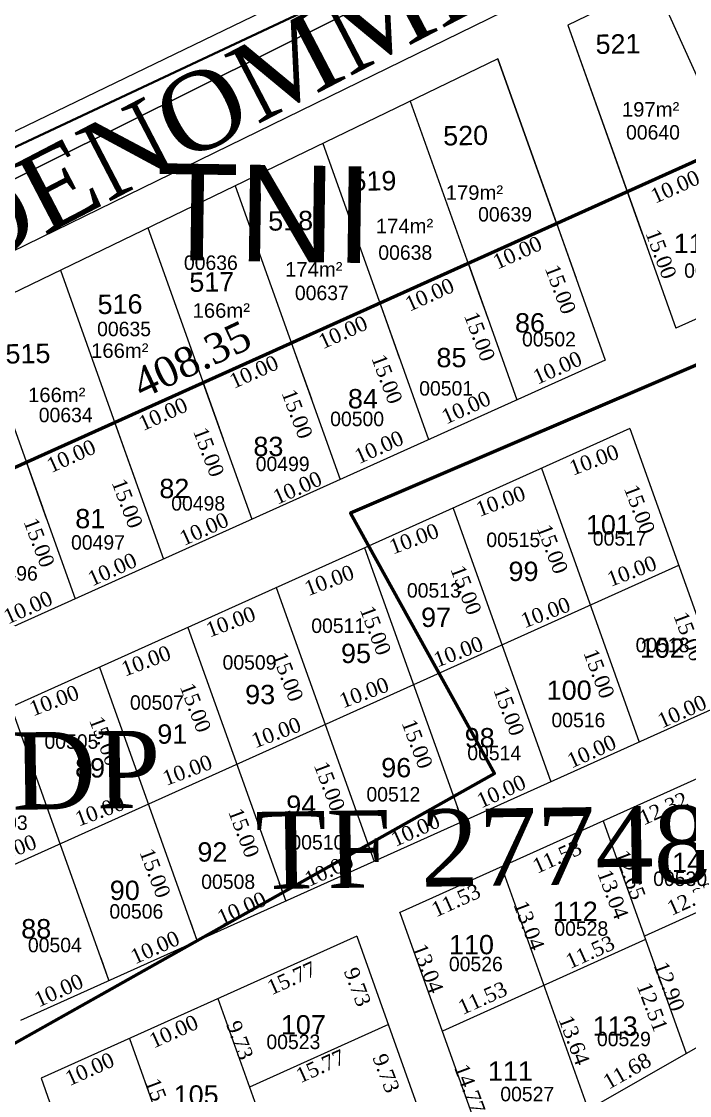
# Model space of a CAD drawing. Header units: metres. Extents: x 245225 to 248406, y 1633796 to 1637634.
# Drawn here: x 245689.7 to 245758.8, y 1636773.6 to 1636884.8 of the extents above; entities that cross this region are included whole.
import ezdxf
from ezdxf.enums import TextEntityAlignment as Align

# ---------------------------------------------------------------- set-up
doc = ezdxf.new("R2010")
doc.units = ezdxf.units.M
doc.header["$MEASUREMENT"] = 0
doc.linetypes.add('DGN Style 2', pattern=[0.280828, 0.168497, -0.112331])
doc.linetypes.add('DGN Style 6', pattern=[0.997639, 0.000525, -0.209808, 0.367165, -0.209808, 0.000525, -0.209808])
for name, color, linetype in [('A_revoir_niveau_0', 7, 'Continuous'), ('historique_numero_parcelle', 7, 'Continuous'), ('limites_sections', 7, 'Continuous'), ('limites_tf', 7, 'Continuous')]:
    doc.layers.add(name, color=color, linetype=linetype)
doc.layers.add('LIMITES TITRES FONCIERS', color=7, linetype='Continuous', lineweight=0)
doc.layers.add('SUP COLLEC1', color=90, linetype='Continuous', lineweight=0)
doc.layers.add('LIMITES_PARCELLES', color=7, linetype='Continuous', lineweight=0, true_color=0xffffff)
doc.styles.get("Standard").update_dxf_attribs({"font": 'txt.shx'})
doc.styles.add('Style-Arial', font='arial.ttf')
doc.styles.add('Style-Bookman Old Style', font='BOOKOS.TTF')
doc.styles.add('Style-FANCY', font='FANCY.shx')

# ---------------------------------------------------------------- blocks, each defined once
blk = doc.blocks.new('*U571')
at = {"layer": 'LIMITES TITRES FONCIERS', "color": 5, "linetype": 'Continuous', "lineweight": 53}
for p, q in [((13.01271, 40.424257), (-2.488738, 67.013773)), ((-78.629279, -13.928168), (13.01271, 40.424257))]:
    blk.add_line(p, q, dxfattribs=at)
at = {"layer": 'LIMITES TITRES FONCIERS', "color": 5, "linetype": 'Continuous', "lineweight": 53, "flags": 128}
blk.add_lwpolyline([(-220.886155, -16.798387), (-150.631459, -149.738903), (220.886211, 74.538191), (179.075952, 149.738863), (-2.488738, 67.013773)], dxfattribs=at)
blk = doc.blocks.new('*U572')
at = {"layer": 'LIMITES TITRES FONCIERS', "color": 5, "lineweight": 53}
blk.add_3dface([(150.99, 218.565), (172.07, 180.645), (-200.3, -43.995), (-220.59, -5.595)], dxfattribs=at)

msp = doc.modelspace()

# ---------------------------------------------------------------- linework, layer by layer
at = {"layer": 'A_revoir_niveau_0', "color": 7, "linetype": 'Continuous', "lineweight": 13}
for p, q in [((245746.239972, 1636884.400613, -0.097675), (245753.960846, 1636862.777528, -0.199109)), ((245738.995843, 1636880.898292, -0.097231), (245746.659229, 1636859.436208, -0.197909)), ((245729.940682, 1636876.520392, -0.096676), (245737.532209, 1636855.259557, -0.19641)), ((245720.885521, 1636872.142491, -0.096122), (245728.405188, 1636851.082907, -0.194912)), ((245711.83036, 1636867.764591, -0.095567), (245719.278168, 1636846.906256, -0.193413)), ((245702.7752, 1636863.38669, -0.095012), (245710.151147, 1636842.729606, -0.191914)), ((245693.720039, 1636859.00879, -0.094457), (245701.024127, 1636838.552955, -0.190415)), ((245684.664878, 1636854.63089, -0.093902), (245691.897106, 1636834.376305, -0.188916))]:
    msp.add_line(p, q, dxfattribs=at)
at = {"layer": 'A_revoir_niveau_0', "color": 7, "linetype": 'Continuous', "lineweight": 0}
for p, q in [((245752.385927, 1636867.188245, -0.178418), (245757.446343, 1636853.01612, -0.136163)), ((245752.385927, 1636867.188245, -0.178418), (245754.415205, 1636861.505049, -0.205078)), ((245745.068423, 1636863.891421, -0.17701), (245750.128838, 1636849.719297, -0.134755)), ((245745.068423, 1636863.891421, -0.17701), (245747.107637, 1636858.180398, -0.2038)), ((245735.921542, 1636859.770392, -0.17525), (245740.981957, 1636845.598267, -0.132995)), ((245735.921542, 1636859.770392, -0.17525), (245737.973176, 1636854.024584, -0.202204)), ((245726.774661, 1636855.649362, -0.17349), (245731.835076, 1636841.477237, -0.131235)), ((245726.774661, 1636855.649362, -0.17349), (245728.838715, 1636849.868771, -0.200607)), ((245717.62778, 1636851.528332, -0.171731), (245722.688196, 1636837.356208, -0.129475)), ((245717.62778, 1636851.528332, -0.171731), (245719.704255, 1636845.712957, -0.19901)), ((245708.4809, 1636847.407303, -0.169971), (245713.541315, 1636833.235178, -0.127716)), ((245708.4809, 1636847.407303, -0.169971), (245710.569794, 1636841.557144, -0.197414)), ((245699.334019, 1636843.286273, -0.168211), (245704.394434, 1636829.114148, -0.125956)), ((245699.334019, 1636843.286273, -0.168211), (245701.435333, 1636837.40133, -0.195817)), ((245752.659046, 1636842.633234, -0.113627), (245762.779876, 1636814.288984, -0.029117)), ((245690.187138, 1636839.165243, -0.166451), (245695.247553, 1636824.993119, -0.124196)), ((245690.187138, 1636839.165243, -0.166451), (245692.300873, 1636833.245517, -0.19422)), ((245743.512165, 1636838.512204, -0.111867), (245753.632996, 1636810.167955, -0.027357)), ((245734.365284, 1636834.391175, -0.110108), (245744.486115, 1636806.046925, -0.025597)), ((245725.218403, 1636830.270145, -0.108348), (245735.339234, 1636801.925895, -0.023837)), ((245716.071523, 1636826.149115, -0.106588), (245726.192353, 1636797.804866, -0.022078)), ((245706.924642, 1636822.028086, -0.104828), (245717.045472, 1636793.683836, -0.020318)), ((245697.777761, 1636817.907056, -0.103068), (245707.898592, 1636789.562806, -0.018558)), ((245688.63088, 1636813.786026, -0.101309), (245698.751711, 1636785.441777, -0.016798)), ((245753.25903, 1636811.215278, -0.03048), (245753.632996, 1636810.167955, -0.027357)), ((245744.032354, 1636807.31772, -0.029386), (245744.486115, 1636806.046925, -0.025597)), ((245734.805679, 1636803.420162, -0.028293), (245735.339234, 1636801.925895, -0.023837)), ((245749.914663, 1636801.995422, -0.00957), (245758.508545, 1636777.927522, 0.06219)), ((245725.579004, 1636799.522604, -0.027199), (245726.192353, 1636797.804866, -0.022078)), ((245739.39575, 1636797.256238, -0.007546), (245748.369959, 1636772.1232, 0.06739)), ((245716.352328, 1636795.625046, -0.026106), (245717.045472, 1636793.683836, -0.020318)), ((245728.876837, 1636792.517054, -0.005522), (245738.231373, 1636766.318877, 0.07259)), ((245707.125653, 1636791.727488, -0.025012), (245707.898592, 1636789.562806, -0.018558)), ((245724.401358, 1636790.083776, -0.003566), (245733.921253, 1636763.422495, 0.075927)), ((245697.898977, 1636787.82993, -0.023919), (245698.751711, 1636785.441777, -0.016798)), ((245710.025294, 1636783.606794, -0.0008), (245720.064978, 1636755.489802, 0.083033)), ((245700.878414, 1636779.485764, 0.00096), (245711.248817, 1636750.442565, 0.087554)), ((245691.731533, 1636775.364734, 0.00272), (245702.432655, 1636745.395328, 0.092076))]:
    msp.add_line(p, q, dxfattribs=at)
at = {"layer": 'A_revoir_niveau_0', "color": 5, "linetype": 'Continuous', "lineweight": 40, "flags": 128}
msp.add_lwpolyline([(245904.959091, 1636911.461804), (245930.174433, 1636870.015722), (245558.774122, 1636657.389392), (245538.087021, 1636715.325371), (245520.969777, 1636762.92637), (245579.818956, 1636789.440258), (245596.181416, 1636760.857858), (245630.890655, 1636780.716536), (245645.799611, 1636754.679451), (245738.660151, 1636806.92273), (245723.770592, 1636833.859662), (245904.959091, 1636911.461804)], close=True, dxfattribs=at)
at = {"layer": 'LIMITES TITRES FONCIERS', "linetype": 'Continuous', "lineweight": 0}
msp.add_line((245579.818956, 1636789.440258), (245893.276018, 1636930.66509), dxfattribs=at)
at = {"layer": 'LIMITES TITRES FONCIERS', "color": 7, "linetype": 'Continuous', "lineweight": 30}
msp.add_line((245748.544376, 1636865.457475, -0.177679), (245790.449722, 1636884.337482, -0.185741), dxfattribs=at)
at = {"layer": 'LIMITES TITRES FONCIERS', "color": 7, "linetype": 'DGN Style 2', "lineweight": 13}
msp.add_line((245750.787604, 1636845.430728, -0.122833), (245750.764271, 1636845.420734, -0.12283), dxfattribs=at)
at = {"layer": 'LIMITES TITRES FONCIERS', "color": 5, "linetype": 'Continuous', "lineweight": 53, "flags": 128}
msp.add_lwpolyline([(245896.747107, 1636932.228954), (245907.170733, 1636912.409039), (245723.770592, 1636833.859662), (245738.660151, 1636806.92273), (245645.799611, 1636754.679451), (245630.890655, 1636780.716536), (245596.181416, 1636760.857858), (245579.818956, 1636789.440258), (245896.747107, 1636932.228954)], close=True, dxfattribs=at)
at = {"layer": 'LIMITES TITRES FONCIERS', "color": 5, "linetype": 'Continuous', "lineweight": 53}
msp.add_3dface([(245570.711604, 1636620.550182), (245947.259177, 1636836.275747), (245967.483836, 1636797.856792), (245590.07586, 1636581.7879)], dxfattribs=at)
at = {"layer": 'limites_parcelles', "color": 7, "linetype": 'Continuous', "lineweight": 0}
for p, q in [((245895.205595, 1636968.585828), (245511.81909, 1636788.553504)), ((245790.5866, 1636922.502496), (245659.795563, 1636859.268845))]:
    msp.add_line(p, q, dxfattribs=at)
at = {"layer": 'limites_parcelles', "color": 1, "linetype": 'Continuous', "lineweight": 40, "flags": 128}
msp.add_lwpolyline([(246242.36, 1637357.731), (246325.071, 1637170.444), (245511.13, 1636788.23), (245429.275, 1637028.013), (246242.360078, 1637357.730823)], close=True, dxfattribs=at)
at = {"layer": 'limites_sections', "lineweight": 13, "flags": 128}
for points in [[(245897.722, 1636971.857), (245799.571, 1636923.569), (245677.175, 1636862.609), (245560.123, 1636802.218), (245496.981, 1636773.187), (245385.738, 1637053.755), (245806.576, 1637211.153), (245897.722, 1636971.857)], [(245719.42, 1636353.986), (245698.595, 1636337.993), (245511.761, 1636735.908), (245496.981, 1636773.187), (245560.123, 1636802.218), (245677.175, 1636862.609), (245799.571, 1636923.569), (245873.298, 1636959.841), (245895.178, 1636920.691), (245957.845, 1636823.563), (246030.023, 1636685.769), (246046.154, 1636659.835), (246025.889, 1636623.421), (245978.663, 1636538.563), (245960.384, 1636515.714), (245916.796, 1636464.041), (245868.99, 1636432.405), (245787.087, 1636391.629), (245738.227, 1636368.429), (245719.42, 1636353.986)]]:
    msp.add_lwpolyline(points, close=True, dxfattribs=at)
at = {"layer": 'SUP COLLEC1', "color": 7, "linetype": 'Continuous', "lineweight": 0}
for p, q in [((245883.535221, 1636956.294988), (245516.13889, 1636776.45554)), ((245795.608938, 1636870.209871, -0.143505), (245757.446343, 1636853.01612, -0.136163)), ((245750.128838, 1636849.719297, -0.134755), (245676.953792, 1636816.751059, -0.120676)), ((245752.659046, 1636842.633234, -0.113627), (245679.483999, 1636809.664997, -0.099549)), ((245757.719461, 1636828.461109, -0.071372), (245684.544415, 1636795.492872, -0.057294)), ((245762.779876, 1636814.288984, -0.029117), (245689.60483, 1636781.320747, -0.015038)), ((245768.46737, 1636810.354147, -0.013139), (245728.803425, 1636792.483979, -0.005508)), ((245765.406891, 1636795.135161, 0.023815), (245754.171688, 1636790.07326, 0.025977)), ((245724.401358, 1636790.083776, -0.003566), (245691.731533, 1636775.364734, 0.00272)), ((245754.300356, 1636789.712914, 0.027051), (245733.26253, 1636780.234546, 0.031099)), ((245776.390451, 1636788.164883, 0.05302), (245738.231373, 1636766.318877, 0.07259)), ((245727.67376, 1636780.919135, 0.023759), (245713.297696, 1636774.442153, 0.026525))]:
    msp.add_line(p, q, dxfattribs=at)
at = {"layer": 'SUP COLLEC1', "color": 7, "linetype": 'Continuous', "lineweight": 13}
msp.add_line((245755.246269, 1636888.754889, -0.098227), (245762.840705, 1636871.898534, -0.180429), dxfattribs=at)
at = {"layer": 'SUP COLLEC1', "color": 7, "linetype": 'Continuous', "lineweight": 30}
msp.add_line((245790.449722, 1636884.337482, -0.185741), (245748.544376, 1636865.457475, -0.177679), dxfattribs=at)
at = {"layer": 'SUP COLLEC1', "color": 7, "linetype": 'Continuous', "lineweight": 40}
msp.add_line((245671.893376, 1636830.923184, -0.162931), (245690.187138, 1636839.165243, -0.166451), dxfattribs=at)
at = {"layer": 'SUP COLLEC1', "color": 7, "linetype": 'Continuous', "lineweight": 13, "extrusion": (0.0019863025961225, -0.0039816898711801, 0.9999901003248814), "elevation": -6029.537318, "flags": 128}
msp.add_lwpolyline([(245745.755374, 1636873.368292), (245751.901478, 1636856.155788), (245787.268509, 1636872.090179), (245777.232216, 1636888.586556), (245745.755374, 1636873.368292), (245745.755374, 1636873.368292)], close=True, dxfattribs=at)
at = {"layer": 'SUP COLLEC1', "linetype": 'Continuous', "lineweight": 40}
msp.add_3dface([(245893.276, 1636930.665), (245930.174, 1636870.01), (245558.774, 1636657.389), (245520.97, 1636762.926)], dxfattribs=at)
at = {"layer": 'SUP COLLEC1', "color": 7, "linetype": 'Continuous', "lineweight": 13}
msp.add_3dface([(245666.554556, 1636845.875089, -0.092792), (245671.893376, 1636830.923184, -0.162931), (245745.068423, 1636863.891421, -0.17701), (245738.995843, 1636880.898292, -0.097231)], dxfattribs=at)

# ---------------------------------------------------------------- block references
at = {"layer": 'LIMITES TITRES FONCIERS', "color": 5, "linetype": 'Continuous', "lineweight": 53, "rotation": 358.6901}
msp.add_blockref('*U571', (245724.72674, 1636766.806508), dxfattribs=at)
msp.add_blockref('*U571', (245724.72674, 1636766.806508), dxfattribs=at)
at = {"layer": 'LIMITES TITRES FONCIERS', "color": 5, "lineweight": 53, "rotation": 358.690123}
msp.add_blockref('*U572', (245791.329628, 1636621.192749), dxfattribs=at)

# ---------------------------------------------------------------- texts
at = {"layer": 'historique_numero_parcelle', "color": 3, "extrusion": (-0.0009914206206704, 0.0026275539019334, 0.9999960565150471), "style": 'Style-FANCY'}
for s, p in [('00640', (245754.942815, 1636868.288031, 4053.431512)), ('00639', (245739.629809, 1636859.800961, 4054.658352)), ('00638', (245729.299372, 1636855.838045, 4055.444591)), ('00636', (245709.167726, 1636854.812704, 4045.989702)), ('00637', (245720.665024, 1636851.661992, 4056.123667))]:
    msp.add_text(s, height=1.499994, rotation=7.5e-05, dxfattribs=at).set_placement(p, align=Align.MIDDLE_CENTER)
at = {"layer": 'historique_numero_parcelle', "color": 3, "extrusion": (-0.0009914206206706, 0.002627553901933, 0.9999960565150471), "style": 'Style-FANCY'}
for s, p in [('00533', (245760.961413, 1636853.967806, 4057.134367)), ('00502', (245744.17649, 1636846.864366, 4057.134367)), ('00501', (245733.535751, 1636841.771148, 4057.134367)), ('00500', (245724.320027, 1636838.612193, 4057.134367)), ('00499', (245716.610799, 1636833.953964, 4057.134367)), ('00498', (245707.8652, 1636829.865339, 4057.134367)), ('00497', (245697.494384, 1636825.822372, 4057.134367)), ('00515', (245740.485193, 1636826.092252, 4057.134367)), ('00517', (245751.505121, 1636826.238975, 4057.134367)), ('00496', (245688.472174, 1636822.613956, 4057.134367)), ('00513', (245732.26236, 1636820.858939, 4057.134367)), ('00511', (245722.362223, 1636817.197843, 4057.134367)), ('00518', (245755.936487, 1636815.198825, 4057.134367)), ('00509', (245713.178552, 1636813.400296, 4057.134367)), ('00507', (245703.592801, 1636809.247861, 4057.134367)), ('00516', (245747.224617, 1636807.433218, 4057.134367)), ('00505', (245694.7444, 1636805.208411, 4057.134367)), ('00514', (245738.513177, 1636804.017723, 4057.134367)), ('00512', (245728.072567, 1636799.749474, 4057.134367)), ('00503', (245687.4285, 1636796.807029, 4057.134367)), ('00510', (245720.202705, 1636794.776827, 4057.134367)), ('00530', (245757.757429, 1636791.003957, 4057.134367)), ('00508', (245710.970978, 1636790.694325, 4057.134367)), ('00506', (245701.464043, 1636787.623376, 4057.134367)), ('00528', (245747.522644, 1636785.847663, 4057.134367)), ('00504', (245693.029565, 1636784.139228, 4057.134367)), ('00526', (245736.609596, 1636782.17643, 4057.134367)), ('00529', (245751.934553, 1636774.414494, 4057.134367)), ('00523', (245717.718846, 1636774.1162, 4057.134367)), ('00527', (245741.931006, 1636768.708802, 4057.134367))]:
    msp.add_text(s, height=1.499994, rotation=7.5e-05, dxfattribs=at).set_placement(p, align=Align.MIDDLE_CENTER)
at = {"layer": 'historique_numero_parcelle', "color": 3, "extrusion": (-0.0009914206206704, 0.0026275539019333, 0.9999960565150471), "style": 'Style-FANCY'}
for s, p in [('00635', (245700.18391, 1636847.949855, 4046.592472)), ('00634', (245694.153404, 1636839.013736, 4058.207151))]:
    msp.add_text(s, height=1.499994, rotation=7.5e-05, dxfattribs=at).set_placement(p, align=Align.MIDDLE_CENTER)
at = {"layer": 'LIMITES TITRES FONCIERS', "color": 1, "linetype": 'Continuous', "lineweight": 30, "extrusion": (0.066340678993915, 0.0256108565425995, 0.9974682944022735), "style": 'Style-Bookman Old Style'}
for s, p in [('TF 17076/DP', (1438509.010234, -816571.960353, 58210.632018)), ('TF 27748/DP', (1438474.724252, -816640.141702, 58210.632018))]:
    msp.add_text(s, height=8, rotation=249.764427, dxfattribs=at).set_placement(p, align=Align.TOP_LEFT)
at = {"layer": 'limites_parcelles', "color": 7, "linetype": 'DGN Style 6', "lineweight": 0, "insert": (245690.297703, 1636861.545993), "char_height": 8, "attachment_point": 8, "rotation": 27.513598048535936}
msp.add_mtext('\\fTimes New Roman|b0|i0|c00|p23;RUE NON DENOMMEE', dxfattribs=at)
at = {"layer": 'limites_parcelles', "color": 7, "lineweight": 0, "extrusion": (0.0019863025960168, -0.0039816898709173, 0.9999901003248828), "char_height": 1.55, "attachment_point": 2, "text_direction": (0.9116019680228268, 0.41107398558034697, -0.0001739999938964283), "line_spacing_factor": 0.871874}
for insert in [(245757.033233, 1636868.375177, -0.182923), (245740.700723, 1636861.552337, -0.177648), (245731.61387, 1636857.201887, -0.176921), (245722.64806, 1636853.30864, -0.174614), (245713.427421, 1636849.206827, -0.172631), (245704.021807, 1636844.834651, -0.171357), (245694.519746, 1636840.489511, -0.169784)]:
    msp.add_mtext('\\fSylfaen|b0|i0|c00|p23;10.00', dxfattribs=dict(at, insert=insert))
at = {"layer": 'limites_parcelles', "color": 7, "lineweight": 0, "extrusion": (-0.0009914206206709, 0.0026275539019326, 0.9999960565150471), "char_height": 1.55, "attachment_point": 2, "text_direction": (0.911601967703766, 0.41107398543647106, -0.0001759999937646723), "line_spacing_factor": 0.864913}
for s, insert in [('\\fSylfaen|b0|i0|c00|p23;10.00', (245757.033236, 1636868.375173, -0.176929)), ('\\fSylfaen|b0|i0|c00|p23;10.00', (245740.700725, 1636861.552335, -0.175194)), ('\\fSylfaen|b0|i0|c00|p23;10.00', (245731.613872, 1636857.201884, -0.172772)), ('\\fSylfaen|b0|i0|c00|p23;10.00', (245722.648062, 1636853.308638, -0.171431)), ('\\fSylfaen|b0|i0|c00|p23;10.00', (245713.427422, 1636849.206825, -0.169795)), ('\\fSylfaen|b0|i0|c00|p23;10.00', (245744.846526, 1636849.631723, -0.139762)), ('\\fSylfaen|b0|i0|c00|p23;10.00', (245704.021809, 1636844.834649, -0.167632)), ('\\fSylfaen|b0|i0|c00|p23;10.00', (245735.394618, 1636845.522185, -0.138335)), ('\\fSylfaen|b0|i0|c00|p23;10.00', (245726.374797, 1636841.412648, -0.136479)), ('\\fSylfaen|b0|i0|c00|p23;10.00', (245694.519748, 1636840.489508, -0.165635)), ('\\fSylfaen|b0|i0|c00|p23;10.00', (245717.926843, 1636837.204898, -0.133798)), ('\\fSylfaen|b0|i0|c00|p23;10.00', (245708.265505, 1636832.946384, -0.132187)), ('\\fSylfaen|b0|i0|c00|p23;10.00', (245698.765373, 1636828.757668, -0.1306)), ('\\fSylfaen|b0|i0|c00|p23;10.00', (245690.040201, 1636824.818557, -0.1289)), ('\\fSylfaen|b0|i0|c00|p23;10.00', (245757.740447, 1636814.04456, -0.033471)), ('\\fSylfaen|b0|i0|c00|p23;10.00', (245748.385339, 1636809.912051, -0.031887)), ('\\fSylfaen|b0|i0|c00|p23;10.00', (245739.033736, 1636805.771615, -0.03028)), ('\\fSylfaen|b0|i0|c00|p23;12.32', (245755.833708, 1636804.00075, -0.008971)), ('\\fSylfaen|b0|i0|c00|p23;10.00', (245730.148943, 1636801.785673, -0.028615)), ('\\fSylfaen|b0|i0|c00|p23;11.53', (245744.815483, 1636798.99901, -0.006752)), ('\\fSylfaen|b0|i0|c00|p23;10.00', (245721.201137, 1636797.646978, -0.026611)), ('\\fSylfaen|b0|i0|c00|p23;10.00', (245712.174511, 1636793.683137, -0.025145)), ('\\fSylfaen|b0|i0|c00|p23;11.53', (245734.348729, 1636794.496252, -0.005298)), ('\\fSylfaen|b0|i0|c00|p23;12.32', (245758.728508, 1636794.648572, 0.018473)), ('\\fSylfaen|b0|i0|c00|p23;10.00', (245703.192167, 1636789.619948, -0.023374)), ('\\fSylfaen|b0|i0|c00|p23;11.53', (245748.229517, 1636789.143072, 0.02253)), ('\\fSylfaen|b0|i0|c00|p23;15.77', (245717.326112, 1636786.43166, -0.000984)), ('\\fSylfaen|b0|i0|c00|p23;10.00', (245693.223298, 1636785.170524, -0.021566)), ('\\fSylfaen|b0|i0|c00|p23;11.53', (245737.103271, 1636784.38466, 0.024002)), ('\\fSylfaen|b0|i0|c00|p23;10.00', (245705.1215, 1636780.917999, 0.001404)), ('\\fSylfaen|b0|i0|c00|p23;10.00', (245696.425744, 1636777.024753, 0.003012)), ('\\fSylfaen|b0|i0|c00|p23;15.77', (245720.313995, 1636777.321223, 0.025917))]:
    msp.add_mtext(s, dxfattribs=dict(at, insert=insert))
at = {"layer": 'limites_parcelles', "color": 7, "lineweight": 0, "extrusion": (-0.0009914206206711, 0.0026275539019327, 0.9999960565150471), "char_height": 1.55, "attachment_point": 8, "text_direction": (0.35302193633797135, -0.9356108312771036, 0.002807999493620861), "line_spacing_factor": 0.864913}
for s, insert in [('\\fSylfaen|b0|i0|c00|p23;15.00', (245755.154484, 1636860.411015, -0.157866)), ('\\fSylfaen|b0|i0|c00|p23;15.00', (245744.743884, 1636856.764474, -0.158605)), ('\\fSylfaen|b0|i0|c00|p23;15.00', (245736.372192, 1636851.88247, -0.154077)), ('\\fSylfaen|b0|i0|c00|p23;15.00', (245726.78272, 1636847.471813, -0.151995)), ('\\fSylfaen|b0|i0|c00|p23;15.00', (245717.489825, 1636843.859604, -0.151717)), ('\\fSylfaen|b0|i0|c00|p23;15.00', (245708.334747, 1636839.911123, -0.150419)), ('\\fSylfaen|b0|i0|c00|p23;15.00', (245699.898435, 1636834.597504, -0.144821)), ('\\fSylfaen|b0|i0|c00|p23;15.00', (245752.930892, 1636833.984761, -0.090633)), ('\\fSylfaen|b0|i0|c00|p23;15.00', (245690.780761, 1636830.540491, -0.143201)), ('\\fSylfaen|b0|i0|c00|p23;15.00', (245743.914941, 1636829.87694, -0.088778)), ('\\fSylfaen|b0|i0|c00|p23;15.00', (245734.964062, 1636825.629194, -0.086491)), ('\\fSylfaen|b0|i0|c00|p23;15.00', (245725.595599, 1636821.445437, -0.084786)), ('\\fSylfaen|b0|i0|c00|p23;15.00', (245758.057709, 1636820.814038, -0.050944)), ('\\fSylfaen|b0|i0|c00|p23;15.00', (245716.521766, 1636816.656128, -0.081198)), ('\\fSylfaen|b0|i0|c00|p23;15.00', (245748.729419, 1636816.974742, -0.050104)), ('\\fSylfaen|b0|i0|c00|p23;15.00', (245706.9648, 1636813.452446, -0.082255)), ('\\fSylfaen|b0|i0|c00|p23;15.00', (245739.411718, 1636813.10982, -0.049186)), ('\\fSylfaen|b0|i0|c00|p23;15.00', (245697.566903, 1636809.991781, -0.08248)), ('\\fSylfaen|b0|i0|c00|p23;15.00', (245729.917138, 1636809.702456, -0.049646)), ('\\fSylfaen|b0|i0|c00|p23;15.00', (245720.83401, 1636805.314522, -0.047122)), ('\\fSylfaen|b0|i0|c00|p23;15.00', (245711.968504, 1636800.50204, -0.043266)), ('\\fSylfaen|b0|i0|c00|p23;15.00', (245702.778935, 1636796.324912, -0.041402)), ('\\fSylfaen|b0|i0|c00|p23;12.65', (245751.95284, 1636796.140382, 0.007835)), ('\\fSylfaen|b0|i0|c00|p23;13.04', (245750.18165, 1636794.125295, 0.011374)), ('\\fSylfaen|b0|i0|c00|p23;13.04', (245741.48858, 1636790.896532, 0.01124)), ('\\fSylfaen|b0|i0|c00|p23;13.04', (245731.023069, 1636786.452471, 0.012541)), ('\\fSylfaen|b0|i0|c00|p23;9.73', (245723.731176, 1636784.532642, 0.010356)), ('\\fSylfaen|b0|i0|c00|p23;12.90', (245756.006972, 1636784.586085, 0.042215)), ('\\fSylfaen|b0|i0|c00|p23;12.51', (245754.259308, 1636782.466466, 0.046051)), ('\\fSylfaen|b0|i0|c00|p23;9.73', (245711.553646, 1636779.01721, 0.012775)), ('\\fSylfaen|b0|i0|c00|p23;13.64', (245746.161883, 1636779.018493, 0.047083)), ('\\fSylfaen|b0|i0|c00|p23;9.73', (245726.696209, 1636775.595558, 0.036778)), ('\\fSylfaen|b0|i0|c00|p23;14.77', (245735.355896, 1636773.99273, 0.049575)), ('\\fSylfaen|b0|i0|c00|p23;15.00', (245703.38048, 1636772.535847, 0.021702))]:
    msp.add_mtext(s, dxfattribs=dict(at, insert=insert))
at = {"layer": 'limites_parcelles', "color": 7, "lineweight": 0, "extrusion": (0.066340678993915, 0.0256108565425995, 0.9974682944022735), "insert": (245706.657099, 1636851.186467, -10.902969), "char_height": 3.1, "attachment_point": 2, "text_direction": (0.902872868880297, 0.424014938422435, -0.07093598969832163), "line_spacing_factor": 0.868387}
msp.add_mtext('\\fSylfaen|b0|i0|c00|p23;408.35', dxfattribs=at)
at = {"layer": 'limites_parcelles', "color": 7, "lineweight": 0, "extrusion": (-0.0009914206206707, 0.0026275539019328, 0.9999960565150471), "char_height": 1.55, "attachment_point": 2, "text_direction": (0.935614688087634, 0.35302288231031015, 0), "line_spacing_factor": 0.864913}
for insert in [(245748.679727, 1636840.111676, -0.110947), (245739.011775, 1636835.83992, -0.109308), (245730.045965, 1636831.946674, -0.107967), (245752.592483, 1636828.60359, -0.07683), (245721.272779, 1636827.636881, -0.105341), (245743.666822, 1636824.312302, -0.074403), (245711.069331, 1636823.350537, -0.104194), (245702.304132, 1636819.302798, -0.102248), (245734.63157, 1636820.256837, -0.072705), (245724.876558, 1636816.014375, -0.071229), (245692.798213, 1636815.19326, -0.100875), (245715.78295, 1636811.882716, -0.069388), (245706.58363, 1636807.99211, -0.068286), (245697.526079, 1636803.781995, -0.066203), (245688.398236, 1636799.72653, -0.064597)]:
    msp.add_mtext('\\fSylfaen|b0|i0|c00|p23;10.00', dxfattribs=dict(at, insert=insert))
at = {"layer": 'limites_parcelles', "color": 7, "lineweight": 0, "extrusion": (-0.0009914206206707, 0.002627553901933, 0.9999960565150471), "insert": (245751.993075, 1636776.808017, 0.058672), "char_height": 1.55, "attachment_point": 2, "text_direction": (0.8688707311353793, 0.4950388468144604, -0.00043899986415524457), "line_spacing_factor": 0.864913}
msp.add_mtext('\\fSylfaen|b0|i0|c00|p23;11.68', dxfattribs=at)
at = {"layer": 'limites_tf', "color": 7, "linetype": 'Continuous', "lineweight": 0, "extrusion": (-0.0647983849830658, -0.0286081164095974, 0.997488217965045), "insert": (245704.090087, 1636896.816081, 0.609654), "char_height": 10, "attachment_point": 1, "text_direction": (0.9977983742817239, -0.016010006005474454, 0.06435902414155718), "line_spacing_factor": 0.801826, "style": 'Style-Arial'}
msp.add_mtext('\\P\\PTNI', dxfattribs=at)
at = {"layer": 'SUP COLLEC1', "color": 7, "linetype": 'Continuous', "lineweight": 13, "extrusion": (0.066340678993915, 0.0256108565425995, 0.9974682944022735), "char_height": 2, "attachment_point": 1, "text_direction": (0.9976677660204981, 0.014389996625164853, -0.06672298435169385), "line_spacing_factor": 0.72}
for s, insert in [('\\fArial|b0|i0|c00|p39;521', (245749.104457, 1636883.408479, -14.553431)), ('\\fArial|b0|i0|c00|p39;520', (245733.330236, 1636873.924354, -13.260789)), ('\\fArial|b0|i0|c00|p39;519', (245723.837751, 1636869.22911, -12.508898)), ('\\fArial|b0|i0|c00|p39;518', (245715.21313, 1636865.106179, -11.829423)), ('\\fArial|b0|i0|c00|p39;517', (245707.054644, 1636858.767588, -11.124061)), ('\\fArial|b0|i0|c00|p39;516', (245697.553751, 1636856.466687, -10.433088)), ('\\fArial|b0|i0|c00|p39;515', (245688.022506, 1636851.348182, -9.667752))]:
    msp.add_mtext(s, dxfattribs=dict(at, insert=insert))
at = {"layer": 'SUP COLLEC1', "color": 7, "linetype": 'Continuous', "lineweight": 13, "extrusion": (0.0019863025960168, -0.0039816898709172, 0.9999901003248828), "char_height": 1.5, "attachment_point": 1, "text_direction": (0.9999980278954455, 3.0000000836865037e-06, -0.0019860000554004654), "line_spacing_factor": 0.6}
for s, insert in [('\\fArial|b0|i0|c00|p39;197m²', (245751.851955, 1636876.417906, -0.140607)), ('\\fArial|b0|i0|c00|p39;179m²', (245733.611964, 1636867.802011, -13.35046)), ('\\fArial|b0|i0|c00|p39;174m²', (245726.380664, 1636864.339588, -0.138106)), ('\\fArial|b0|i0|c00|p39;174m²', (245716.986424, 1636859.85941, -0.137285)), ('\\fArial|b0|i0|c00|p39;166m²', (245707.409312, 1636855.594013, -0.135245)), ('\\fArial|b0|i0|c00|p39;166m²', (245696.904836, 1636851.439711, -10.574535)), ('\\fArial|b0|i0|c00|p39;166m²', (245690.37829, 1636846.856012, -0.136208))]:
    msp.add_mtext(s, dxfattribs=dict(at, insert=insert))
at = {"layer": 'SUP COLLEC1', "color": 7, "linetype": 'Continuous', "lineweight": 40, "extrusion": (-0.0009914206206706, 0.002627553901933, 0.9999960565150471), "char_height": 2, "attachment_point": 5, "text_direction": (0.9999995089593616, 9.999995089593617e-07, 0.0009909995133787273), "line_spacing_factor": 0.6}
for s, insert in [('\\fArial|b0|i0|c00|p39;117', (245759.538499, 1636861.784497, -0.157128)), ('\\fArial|b0|i0|c00|p39;86', (245742.334868, 1636853.551683, -0.152552)), ('\\fArial|b0|i0|c00|p39;85', (245734.206227, 1636849.955838, -0.151163)), ('\\fArial|b0|i0|c00|p39;84', (245725.037876, 1636845.697601, -0.149063)), ('\\fArial|b0|i0|c00|p39;83', (245715.255151, 1636840.759229, -0.145786)), ('\\fArial|b0|i0|c00|p39;82', (245705.519685, 1636836.406364, -0.144001)), ('\\fArial|b0|i0|c00|p39;81', (245696.816215, 1636833.285861, -0.14443)), ('\\fArial|b0|i0|c00|p39;101', (245750.453453, 1636832.650173, -0.089583)), ('\\fArial|b0|i0|c00|p39;99', (245741.663178, 1636827.824172, -0.085617)), ('\\fArial|b0|i0|c00|p39;97', (245732.61635, 1636823.065763, -0.082083)), ('\\fArial|b0|i0|c00|p39;95', (245724.325676, 1636819.331356, -0.080491)), ('\\fArial|b0|i0|c00|p39;102', (245756.030059, 1636819.875504, -0.050488)), ('\\fArial|b0|i0|c00|p39;93', (245714.401173, 1636815.073117, -0.079141)), ('\\fArial|b0|i0|c00|p39;100', (245746.389113, 1636815.522638, -0.048609)), ('\\fArial|b0|i0|c00|p39;91', (245705.303711, 1636810.980478, -0.077407)), ('\\fArial|b0|i0|c00|p39;98', (245737.126242, 1636810.60201, -0.044863)), ('\\fArial|b0|i0|c00|p39;89', (245696.796994, 1636807.479259, -0.076641)), ('\\fArial|b0|i0|c00|p39;96', (245728.484498, 1636807.502957, -0.045287)), ('\\fArial|b0|i0|c00|p39;94', (245718.654514, 1636803.623228, -0.044839)), ('\\fArial|b0|i0|c00|p39;92', (245709.462533, 1636798.773571, -0.041209)), ('\\fArial|b0|i0|c00|p39;114', (245757.821781, 1636797.696236, 0.009566)), ('\\fArial|b0|i0|c00|p39;90', (245700.388701, 1636794.799215, -0.039762)), ('\\fArial|b0|i0|c00|p39;112', (245747.023499, 1636792.640076, 0.012146)), ('\\fArial|b0|i0|c00|p39;88', (245691.22035, 1636790.824859, -0.038409)), ('\\fArial|b0|i0|c00|p39;110', (245736.275331, 1636789.179409, 0.010583)), ('\\fArial|b0|i0|c00|p39;107', (245718.873692, 1636780.875847, 0.015149)), ('\\fArial|b0|i0|c00|p39;113', (245751.151416, 1636780.745174, 0.047493)), ('\\fArial|b0|i0|c00|p39;111', (245740.298878, 1636776.104362, 0.048927)), ('\\fArial|b0|i0|c00|p39;105', (245707.776377, 1636773.610778, 0.023236))]:
    msp.add_mtext(s, dxfattribs=dict(at, insert=insert))

doc.saveas('drawing.dxf')
